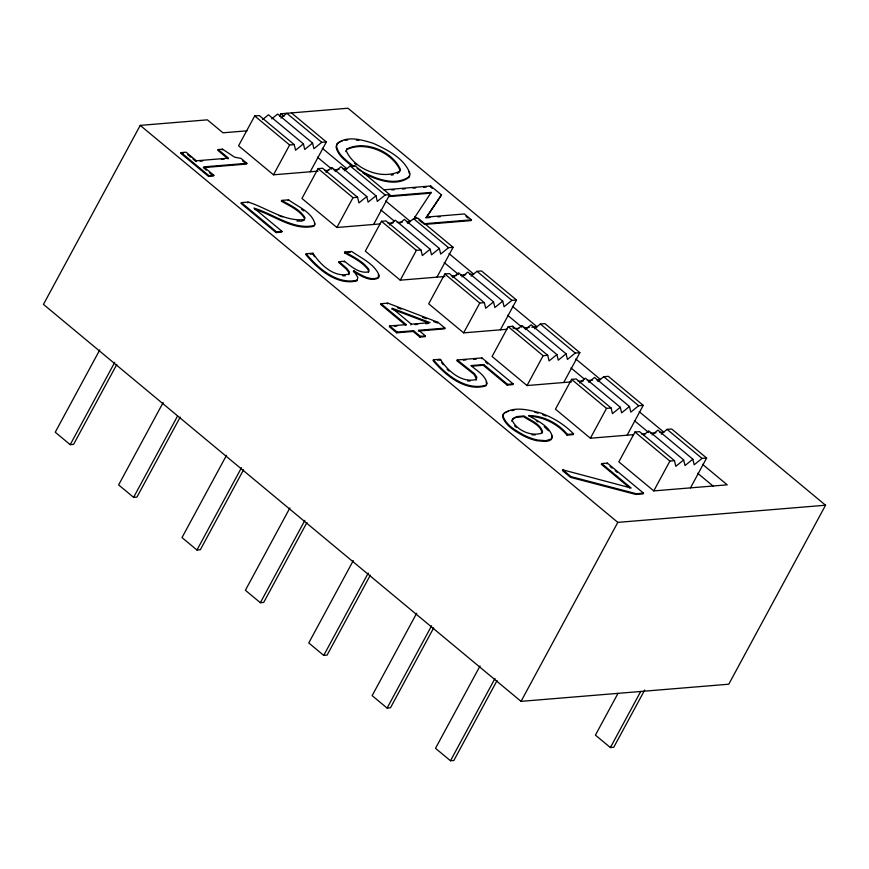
<?xml version="1.0" encoding="UTF-8"?>
<svg xmlns="http://www.w3.org/2000/svg" width="869" height="869" viewBox="0 0 869 869"><rect width="100%" height="100%" fill="white"/><g stroke="black" fill="none" stroke-linecap="round" stroke-linejoin="round"><path stroke-width="1.3" d="M409.462 175.495L409.038 177.287C395.732 187.346 376.364 179.633 362.949 173.018M304.085 220.302L304.541 218.401C299.349 209.972 289.562 205.953 281.328 201.13L281.73 200.391L288.551 199.827C297.643 206.692 312.243 212.003 315.002 224.18L313.763 226.288C293.255 231.024 273.768 215.001 254.769 209.364M511.776 421.193L513.514 418.413L516.186 417.392L523.572 416.653C529.927 421.096 540.029 424.463 542.191 432.675M345.862 151.597L346.579 149.664C364.752 140.691 392.049 152.064 400.022 170.194L399.273 172.051L397.383 173.55M348.675 274.691L348.806 272.388L346.34 269.118L338.693 262.427L339.095 261.678L344.439 261.243C351.13 266.425 358.962 273.518 368.098 272.019L368.891 271.378L368.825 269.433C362.949 261.243 353.411 256.855 344.895 252.01L344.493 252.76C353.01 257.604 362.547 261.993 368.423 270.172L368.489 272.127M476.093 380.133L476.809 377.179L474.496 373.681L457.257 359.962L456.855 360.7L474.094 374.43L476.581 379.177M247.013 130.828L222.975 132.805L207.376 119.846L140.224 125.386L43.45 304.378L521.031 701.359L728.776 684.207L825.55 505.226L347.969 108.234L280.817 113.785L279.536 116.153M206.366 170.15L203.335 167.63L246.503 164.067L246.905 163.318L203.737 166.881L213.839 175.277L213.437 176.027L208.549 176.429L180.785 153.346L181.186 152.607L186.075 152.194L196.405 160.787L228.493 158.136L218.173 149.555L217.771 150.294L228.091 158.875M196.405 160.787L195.992 161.525L192.896 158.951M99.772 349.892L55.247 432.219L70.215 444.667L73.583 444.396L116.804 364.448M222.138 149.935L222.54 149.186L234.652 157.191L240.974 158.397L246.905 163.318M208.549 176.429L208.951 175.679L213.839 175.277M70.215 444.667L114.741 362.33M262.59 119.585L268.467 114.806L303.4 143.841L295.569 150.228L294.222 144.602L259.288 115.566L254.693 115.946L238.562 145.775L273.496 174.81L318.087 171.128M281.73 200.391C289.964 205.203 299.751 209.223 304.943 217.652L304.487 219.564C284.717 221.953 266.49 207.68 248.1 202.075L241.376 202.64L240.974 203.379L276.114 232.588L281.61 232.142L282.023 231.393L254.03 208.125C273.42 213.85 293.233 230.263 314.165 225.538M247.698 202.825L248.1 202.075M273.496 174.81L289.627 144.982L294.222 144.602M163.144 402.575L118.629 484.902L133.598 497.35L136.954 497.079L180.187 417.131M281.752 201.478L282.153 200.739M288.15 200.565L288.551 199.827M276.114 232.588L276.516 231.849L282.023 231.393M133.598 497.35L177.472 416.208M310.222 171.78L326.353 141.951L291.419 112.905M325.973 172.268L331.849 167.489L366.783 196.524L358.94 202.901L357.593 197.285L322.671 168.249L318.076 168.619L301.945 198.458L336.879 227.493L380.155 223.92M339.095 261.678L346.742 268.369L349.208 271.639L349.077 273.941C334.38 278.254 320.237 264.687 312.938 253.216L306.149 253.781L305.747 254.519C317.674 268.999 336.857 285.716 356.79 280.915L357.876 277.493L353.77 270.846C360.961 274.789 370.618 281.567 378.862 277.211L379.297 275.723C374.778 263.97 361.385 258.278 351.684 251.445L344.895 252.01M312.938 253.216L312.536 253.965L310.276 254.15M336.879 227.493L353.01 197.665L357.593 197.285M226.527 455.258L182.001 537.585L196.97 550.034L200.337 549.751L243.559 469.803M344.95 253.14L345.351 252.39M344.037 261.982L344.439 261.243M196.97 550.034L241.495 467.696M373.605 224.463L389.725 194.623L354.802 165.588L350.207 165.968L344.33 170.758M353.77 270.846L353.368 271.595C360.559 275.538 370.216 282.316 378.46 277.961L378.384 274.485M389.345 224.952L395.221 220.172L430.155 249.207L422.323 255.584L420.976 249.968L386.042 220.922L381.448 221.302L365.328 251.141L400.251 280.176L444.852 276.494M441.474 194.917L426.06 217.837L441.474 194.917L430.72 185.988L430.318 186.737L432.273 188.356M431.209 192.407L430.807 193.157L389.508 196.568L389.909 195.818L431.209 192.407L414.676 217.478L415.078 216.739L416.957 218.304M381.046 303.694L380.644 304.432L405.812 325.354L406.214 324.604L381.046 303.694L387.802 303.129L437.943 322.269L444.971 328.113L444.57 328.862L418.293 331.035L418.706 330.285L444.971 328.113M387.4 303.878L387.802 303.129M400.251 280.176L416.381 250.348L420.976 249.968M289.898 507.941L245.384 590.268L260.352 602.717L263.709 602.434L306.942 522.486M406.214 324.604L389.746 325.962L389.345 326.711L396.688 332.816L413.155 331.458L419.923 337.085L425.071 336.661L425.473 335.912L418.706 330.285M396.688 332.816L397.09 332.067L413.557 330.709L420.324 336.336L425.473 335.912M260.352 602.717L304.867 520.379M410.95 324.93L411.363 324.18L430.079 322.638L392.158 308.223L411.363 324.18M436.977 277.146L453.107 247.307L418.174 218.271L413.59 218.651L407.702 223.442M426.462 217.087L464.372 213.959L471.454 219.835L471.041 220.585L424.496 224.43M413.155 331.458L413.557 330.709M452.727 277.635L458.604 272.855L493.538 301.891L485.695 308.267L484.348 302.651L449.425 273.605L444.83 273.985L428.699 303.824L463.633 332.86L506.909 329.286M419.923 337.085L420.324 336.336M437.943 322.269L437.531 323.018L433.772 321.573M476.494 379.384C461.645 383.468 447.741 370.911 440.235 359.234L433.446 359.788L433.044 360.537C445.286 375.365 465.784 392.191 485.999 385.782L487.042 383.305C485.228 375.126 476.864 370.748 470.944 365.577L483.675 364.524L507.539 384.359L513.166 383.892L512.764 384.641L507.138 385.097L483.273 365.262L471.813 366.218M440.366 360.418L440.768 359.679M463.633 332.86L479.764 303.02L484.348 302.651M353.281 560.614L308.756 642.951L323.735 655.4L327.092 655.117L370.313 575.169M481.524 358.669L481.926 357.919L513.166 383.892M323.735 655.4L368.25 573.062M500.359 329.829L516.49 299.99L481.556 270.954L476.962 271.334L471.085 276.125M483.273 365.262L483.675 364.524M517.077 329.525L521.976 325.538L556.91 354.574L549.078 360.95L547.731 355.323L512.797 326.288L508.213 326.668L492.082 356.496L527.016 385.543L571.606 381.86M507.138 385.097L507.539 384.359M527.016 385.543L543.136 355.703L547.731 355.323M416.653 613.297L372.138 695.634L387.107 708.083L390.463 707.8L433.696 627.852M387.107 708.083L431.621 625.745M563.731 382.512L579.862 352.673L544.928 323.637L540.344 324.018L534.468 328.808M579.482 383.001L585.358 378.211L620.292 407.257L612.449 413.633L611.113 408.006L576.18 378.971L571.585 379.351L555.454 409.18L590.388 438.226L633.664 434.652M567.033 435.152L567.435 434.402L573.573 433.903L573.171 434.641L567.033 435.152C557.768 424.105 543.744 416.729 529.221 416.327M601.728 463.557L631.176 488.041L562.84 469.847L562.439 470.596L570.585 477.363L635.923 494.472L643.093 493.885L643.494 493.136L607.355 463.101L601.728 463.557L601.326 464.307L629.753 487.943M590.388 438.226L606.519 408.387L611.113 408.006M570.585 477.363L570.987 476.625L636.325 493.733L643.494 493.136M480.036 665.98L435.51 748.318L450.49 760.766L453.846 760.484L497.068 680.536M606.953 463.84L607.355 463.101M450.49 760.766L495.004 678.428M627.114 435.184L643.245 405.356L608.311 376.32L603.716 376.701L597.839 381.491M643.831 434.891L648.73 430.894L683.664 459.94L675.832 466.316L674.485 460.689L639.551 431.654L634.967 432.034L618.837 461.863L653.77 490.898L727.212 484.837L702.554 464.339M521.031 701.359L617.805 522.378L825.55 505.226M653.77 490.898L669.89 461.07L674.485 460.689M690.486 487.867L706.616 458.039L671.683 429.004L667.099 429.384L661.222 434.163M618 693.353L595.417 735.12L610.386 747.557L613.742 747.286L644.711 690.008M610.386 747.557L640.714 691.474M271.769 118.836L277.645 114.045L312.579 143.081L313.926 148.708L321.758 142.32L326.353 141.951M280.948 118.075L286.824 113.285L321.758 142.32M312.579 143.081L304.747 149.468L303.4 143.841M335.152 171.519L341.028 166.729L375.962 195.764L377.298 201.391L385.141 195.004L389.725 194.623M375.962 195.764L368.119 202.151L366.783 196.524M399.512 223.398L404.4 219.412L439.334 248.447L440.681 254.074L448.513 247.687L453.107 247.307M439.334 248.447L431.502 254.834L430.155 249.207M461.906 276.874L467.783 272.095L502.716 301.13L504.063 306.757L511.895 300.37L516.49 299.99M502.716 301.13L494.874 307.517L493.538 301.891M525.278 329.557L531.155 324.778L566.088 353.813L567.435 359.44L575.267 353.053L579.862 352.673M566.088 353.813L558.256 360.19L556.91 354.574M588.661 382.241L594.537 377.461L629.471 406.496L630.818 412.123L638.65 405.736L643.245 405.356M629.471 406.496L621.628 412.873L620.292 407.257M652.032 434.924L657.92 430.144L692.843 459.18L694.19 464.796L702.033 458.419L706.616 458.039M692.843 459.18L685.011 465.556L683.664 459.94M486.401 385.032C466.186 391.441 445.688 374.615 433.446 359.788M357.192 280.176C337.259 284.967 318.076 268.249 306.149 253.781M551.576 438.823L545.928 440.692L537.661 440.04A26.407 9.548 28.4 0 1 523.888 435.141C515.893 430.546 506.225 425.441 503.075 416.208L503.499 413.774C513.764 405.66 529.156 410.049 540.757 413.057C553.032 417.478 564.47 424.517 573.573 433.903M342.56 140.778L338.91 142.288L336.759 144.417L336.107 147.122C337.911 155.909 346.21 161.286 352.727 166.598M508.637 411.102L505.03 412.547L503.086 414.513L502.673 416.946C505.823 426.19 515.48 431.296 523.486 435.88A26.407 9.548 28.4 0 0 537.259 440.789L545.526 441.43L549.002 440.8L551.174 439.573L552.434 436.988C549.74 426.049 537.324 420.857 528.537 415.534C543.44 415.654 557.941 423.062 567.435 434.402M301.315 221.215L303.162 220.607M345.134 140.365L347.698 139.952M511.906 410.602L514.09 410.277M391.235 175.114L393.32 174.799M218.173 149.555L222.54 149.186M180.785 153.346L183.229 153.15M200.011 161.2L202.683 160.971M221.41 159.429L224.083 159.212M324.648 170.585L328.58 170.259M333.826 169.824L339.073 169.401M343.005 169.075L346.948 168.749L322.29 148.251M384.163 189.833L430.72 185.988M391.745 189.92L394.407 189.703M402.39 189.04L405.052 188.823M413.025 188.16L415.686 187.943M423.67 187.28L426.331 187.063M427.363 217.728L429.981 217.511M437.824 216.87L440.442 216.653M388.03 223.268L393.277 222.833M397.209 222.507L402.456 222.073M406.388 221.758L410.32 221.432L385.662 200.935M423.561 223.789L471.454 219.835M347.882 252.477L350.153 252.292M451.402 275.951L456.649 275.516M460.581 275.191L465.827 274.756M469.771 274.43L473.703 274.115L449.045 253.618M394.407 326.299L396.948 326.081M414.969 324.593L417.641 324.376M425.658 323.713L428.33 323.496M514.785 328.634L518.717 328.308M523.964 327.874L529.21 327.439M531.828 327.222L537.075 326.787L512.417 306.301M437.563 360.168L439.823 359.983M457.257 359.962L481.926 357.919M463.351 360.168L465.947 359.951M473.735 359.31L476.331 359.093M578.157 381.317L583.403 380.883M587.335 380.557L592.582 380.122M596.525 379.796L600.457 379.471L575.799 358.973M641.539 434L645.471 433.674M650.718 433.24L655.965 432.805M659.897 432.48L663.829 432.154L639.171 411.656M342.712 275.821L345.297 275.788M531.98 434.804L535.293 434.924M296.926 221.041L300.218 221.171M467.522 380.915L470.129 381.035M356.333 140.126L358.843 140.409M534.674 412.167L538.085 413.144M279.014 215.566L282.642 216.924M391.756 308.973L428.406 322.899M397.426 307.702L401.185 309.147M422.497 317.272L426.255 318.706M542.614 414.698L546.014 416.034M357.126 168.575C371.791 177.428 393.755 187.519 409.44 176.548L410.081 173.854C404.519 158.299 387.552 149.935 373.409 143.374C362.232 139.909 347.057 135.195 337.161 143.667L336.52 146.383C338.443 155.562 347.296 161.037 354.085 166.587M536.195 420.715L538.02 421.932M354.498 163.274L356.529 164.828M301.521 209.255L303.585 210.863M465.99 216.381L468.011 218.065M418.847 219.879L422.616 223.007M350.207 165.968L385.141 195.004M413.59 218.651L448.513 247.687M476.962 271.334L511.895 300.37M540.344 324.018L575.267 353.053M603.716 376.701L638.65 405.736M667.099 429.384L702.033 458.419M280.817 113.785L283.946 116.37M317.446 157.202L331.828 169.151M380.828 209.885L394.178 220.987M444.2 262.557L458.582 274.517M507.583 315.241L521.965 327.2M570.955 367.924L584.316 379.025M634.337 420.607L648.719 432.566M697.709 473.29L713.123 486.097M254.693 115.946L289.627 144.982M318.076 168.619L353.01 197.665M381.448 221.302L416.381 250.348M444.83 273.985L479.764 303.02M508.213 326.668L543.136 355.703M571.585 379.351L606.519 408.387M634.967 432.034L669.89 461.07M485.684 362.134L487.77 363.861M242.549 160.787L245.514 163.242M610.049 466.414L612.124 468.13M615.219 470.705L617.283 472.421M187.737 154.66L190.832 157.235M209.396 172.67L211.417 174.343M181.186 152.607L208.951 175.679M241.376 202.64L276.516 231.849M389.746 325.962L397.09 332.067M562.84 469.847L570.987 476.625M140.224 125.386L617.805 522.378M447.068 369.271L448.98 371.03M544.211 426.668L548.6 430.752M514.611 425.777L516.186 427.363M441.648 362.623L443.201 364.708M313.068 254.411L314.524 256.648M408.843 171.399L409.397 173.528M512.797 326.288L513.34 328.536M486.162 381.806L486.64 384.044M551.554 435.282L552.032 437.737M314.567 223.127L314.6 224.93M512.536 418.977L512.178 420.444C516.979 430.503 531.274 436.759 541.952 433.088L542.593 431.936C540.431 423.714 530.329 420.346 523.974 415.914L516.588 416.642L512.536 418.977M346.981 148.914L346.264 150.858C354.194 168.977 381.545 180.361 399.675 171.302L400.424 169.444C392.462 151.325 365.154 139.942 346.981 148.914"/></g></svg>
